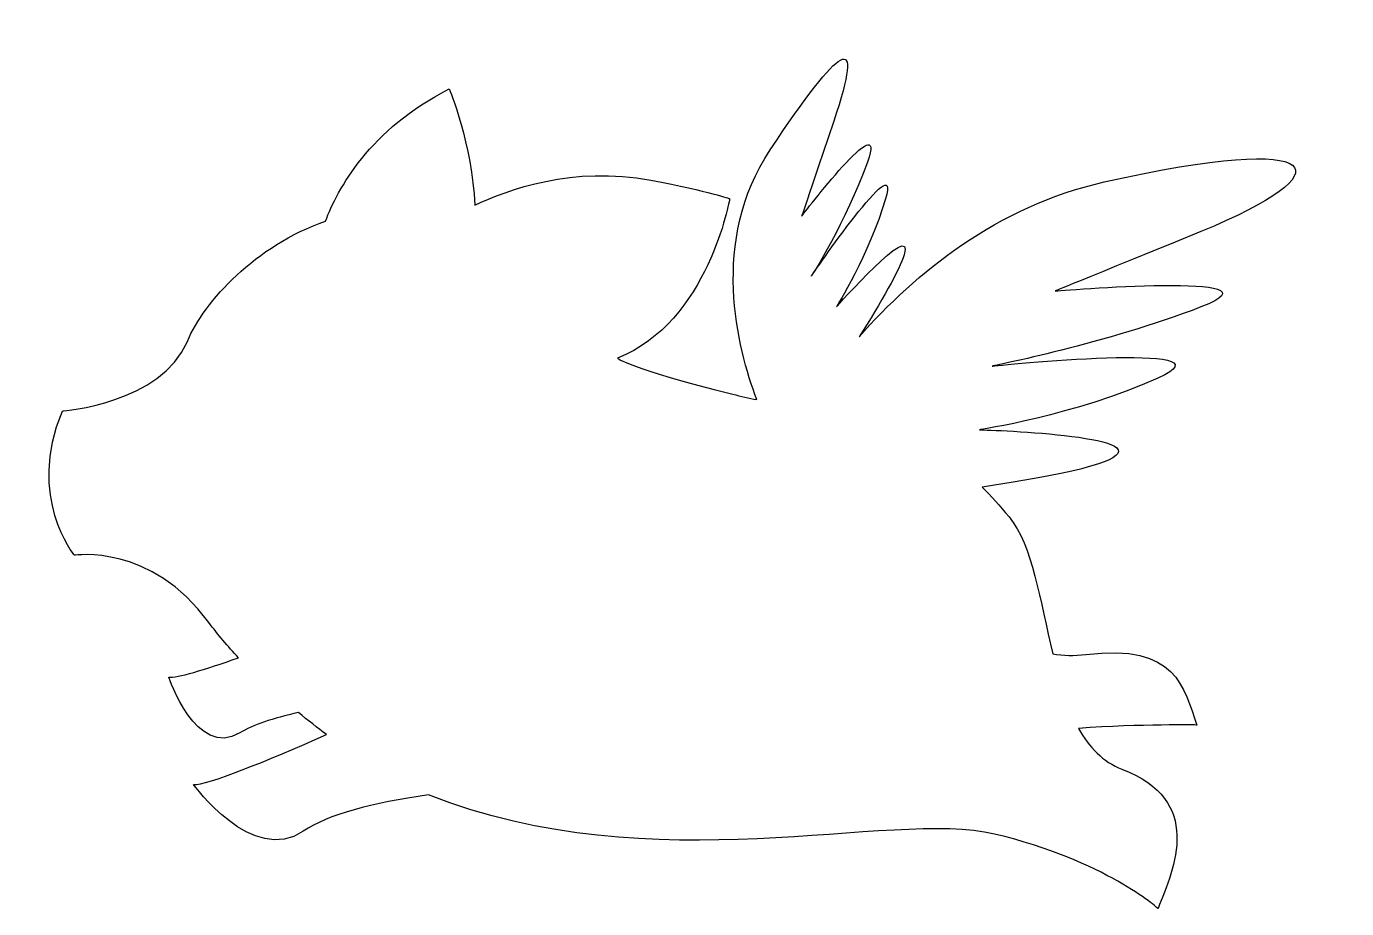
# Model space of a CAD drawing. Extents: x 82 to 419, y 153 to 378.
import ezdxf

# ---------------------------------------------------------------- set-up
doc = ezdxf.new("R2010")
doc.units = 0
doc.layers.add('LAYER_1', color=7, linetype='CONTINUOUS')

msp = doc.modelspace()

# ---------------------------------------------------------------- linework, layer by layer
at = {"layer": 'LAYER_1'}
msp.add_open_spline([(357.11, 337.93), (329.75, 331.75), (308.97, 314.71), (294.64, 298.43), (300.19, 307.31), (305.06, 315.68), (306.12, 319.35), (308.87, 328.76), (288.87, 306.11), (288.87, 306.11), (288.87, 306.11), (297.13, 319.4), (301.39, 333.65), (305.65, 347.9), (282.47, 313.95), (282.47, 313.95), (282.47, 313.95), (291.31, 327.69), (296.75, 342.98), (302.19, 358.27), (280.01, 329.26), (280.01, 329.26), (280.01, 329.26), (280.01, 329.26), (288.15, 353.42), (296.29, 377.58), (290.06, 373.26), (271.96, 346.12), (256.55, 323.01), (263.59, 295.6), (268.53, 282.46), (266.53, 282.86), (264.5, 283.32), (262.42, 283.84), (235.47, 290.58), (233.02, 293.03), (233.02, 293.03), (256.29, 302.22), (261.63, 333.68), (261.63, 333.68), (261.63, 333.68), (256.92, 335.43), (241.53, 338.39), (221.84, 342.16), (204.87, 335.96), (196.65, 332.02), (196.01, 347.36), (190.14, 361.64), (190.14, 361.64), (169.79, 351.46), (161.58, 335.86), (158.59, 327.97), (140.79, 321.75), (127.72, 307.61), (123.37, 297.31), (116.63, 281.39), (91.51, 279.55), (91.51, 279.55), (82.32, 257.5), (94.58, 242.79), (94.58, 242.79), (94.58, 242.79), (114.18, 245.86), (128.88, 225.64), (131.09, 222.61), (133.66, 219.6), (136.43, 216.68), (127.74, 213.63), (120.6, 211.45), (118.63, 211.71), (118.63, 211.71), (125.65, 190.87), (136.7, 197.52), (140.01, 199.51), (145.18, 201.26), (151.67, 202.72), (154.15, 200.7), (156.58, 198.81), (158.88, 197.08), (143.43, 190.3), (128.3, 184.12), (124.95, 184.37), (124.95, 184.37), (139.97, 163.58), (152.93, 172.44), (159.25, 176.76), (170.45, 179.69), (184.85, 181.72), (242.43, 158.9), (302.66, 178.08), (329.19, 171.74), (357.37, 165), (370.85, 152.75), (370.85, 152.75), (375.13, 163.16), (382.49, 180.31), (361.66, 188.28), (356.78, 190.14), (353.26, 193.87), (350.58, 198.68), (366.62, 199.82), (380.76, 199.53), (380.76, 199.53), (377.32, 208.97), (375.79, 220.38), (352.4, 217.51), (349.49, 217.15), (346.68, 217.23), (343.99, 217.64), (340.81, 231.07), (338.84, 245.39), (332.87, 252.59), (330.53, 255.41), (328.24, 257.91), (325.97, 260.13), (340.41, 262.32), (353.2, 264.75), (358.18, 267.04), (372.24, 273.47), (325.3, 274.78), (325.3, 274.78), (325.3, 274.78), (349.45, 278.36), (370.83, 287.97), (392.22, 297.57), (328.52, 291.01), (328.52, 291.01), (328.52, 291.01), (357.99, 296.84), (381.79, 306.07), (405.6, 315.29), (344.6, 310.15), (344.6, 310.15), (344.6, 310.15), (344.6, 310.15), (381.77, 325.3), (418.93, 340.45), (415.03, 351), (357.11, 337.93)], degree=3, knots=[0, 0, 0, 0, 1, 1, 1, 2, 2, 2, 3, 3, 3, 4, 4, 4, 5, 5, 5, 6, 6, 6, 7, 7, 7, 8, 8, 8, 9, 9, 9, 10, 10, 10, 11, 11, 11, 12, 12, 12, 13, 13, 13, 14, 14, 14, 15, 15, 15, 16, 16, 16, 17, 17, 17, 18, 18, 18, 19, 19, 19, 20, 20, 20, 21, 21, 21, 22, 22, 22, 23, 23, 23, 24, 24, 24, 25, 25, 25, 26, 26, 26, 27, 27, 27, 28, 28, 28, 29, 29, 29, 30, 30, 30, 31, 31, 31, 32, 32, 32, 33, 33, 33, 34, 34, 34, 35, 35, 35, 36, 36, 36, 37, 37, 37, 38, 38, 38, 39, 39, 39, 40, 40, 40, 41, 41, 41, 42, 42, 42, 43, 43, 43, 44, 44, 44, 45, 45, 45, 46, 46, 46, 46], dxfattribs=at)

doc.saveas('drawing.dxf')
